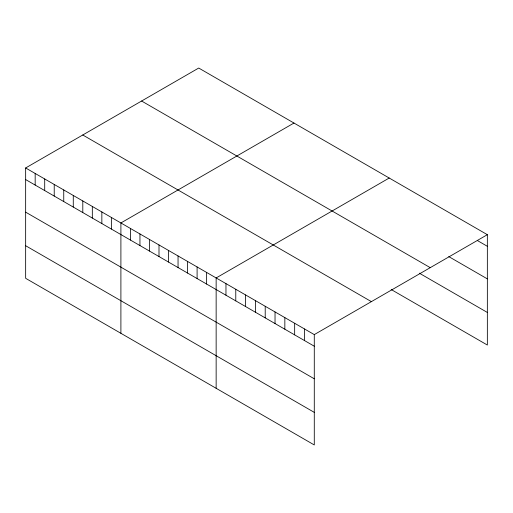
<?xml version="1.0" encoding="UTF-8"?>
<svg xmlns="http://www.w3.org/2000/svg" width="513" height="513" viewBox="0 0 513 513"><rect width="100%" height="100%" fill="white"/><g stroke="black" fill="none" stroke-linecap="round" stroke-linejoin="round"><path stroke-width="0.77" d="M25.65 167.963L314.283 334.604L314.283 444.957L25.65 278.315L25.65 167.963L198.717 68.043L487.35 234.685L487.35 345.037L391.175 289.512M293.968 123.037L120.901 222.956L120.901 333.303M389.213 178.03L216.146 277.95L216.146 388.296M314.283 334.604L487.35 234.685M477.539 240.629L487.35 246.291M448.753 256.59L487.35 278.88M141.607 101.023L430.24 267.658M419.307 273.166L487.35 312.449M82.76 134.99L371.393 301.631M25.65 179.569L314.283 346.211M25.65 212.158L314.283 378.799M25.65 245.727L314.283 412.369M304.472 328.942L304.472 340.549M294.654 323.273L294.654 334.88M284.843 317.611L284.843 329.211M275.032 311.942L275.032 323.549M265.215 306.28L265.215 317.88M255.403 300.612L255.403 312.218M245.586 294.943L245.586 306.55M235.775 289.281L235.775 300.887M225.964 283.612L225.964 295.219M206.624 272.448L206.624 284.055M197.101 266.952L197.101 278.553M187.572 261.45L187.572 273.057M178.049 255.955L178.049 267.555M168.52 250.453L168.52 262.06M158.998 244.951L158.998 256.558M149.475 239.456L149.475 251.062M139.946 233.954L139.946 245.56M130.424 228.458L130.424 240.058M111.372 217.461L111.372 229.061M101.85 211.959L101.85 223.565M92.327 206.457L92.327 218.063M82.798 200.961L82.798 212.568M73.276 195.459L73.276 207.066M63.747 189.964L63.747 201.564M54.224 184.462L54.224 196.069M44.702 178.966L44.702 190.567M35.173 173.465L35.173 185.071"/></g></svg>
